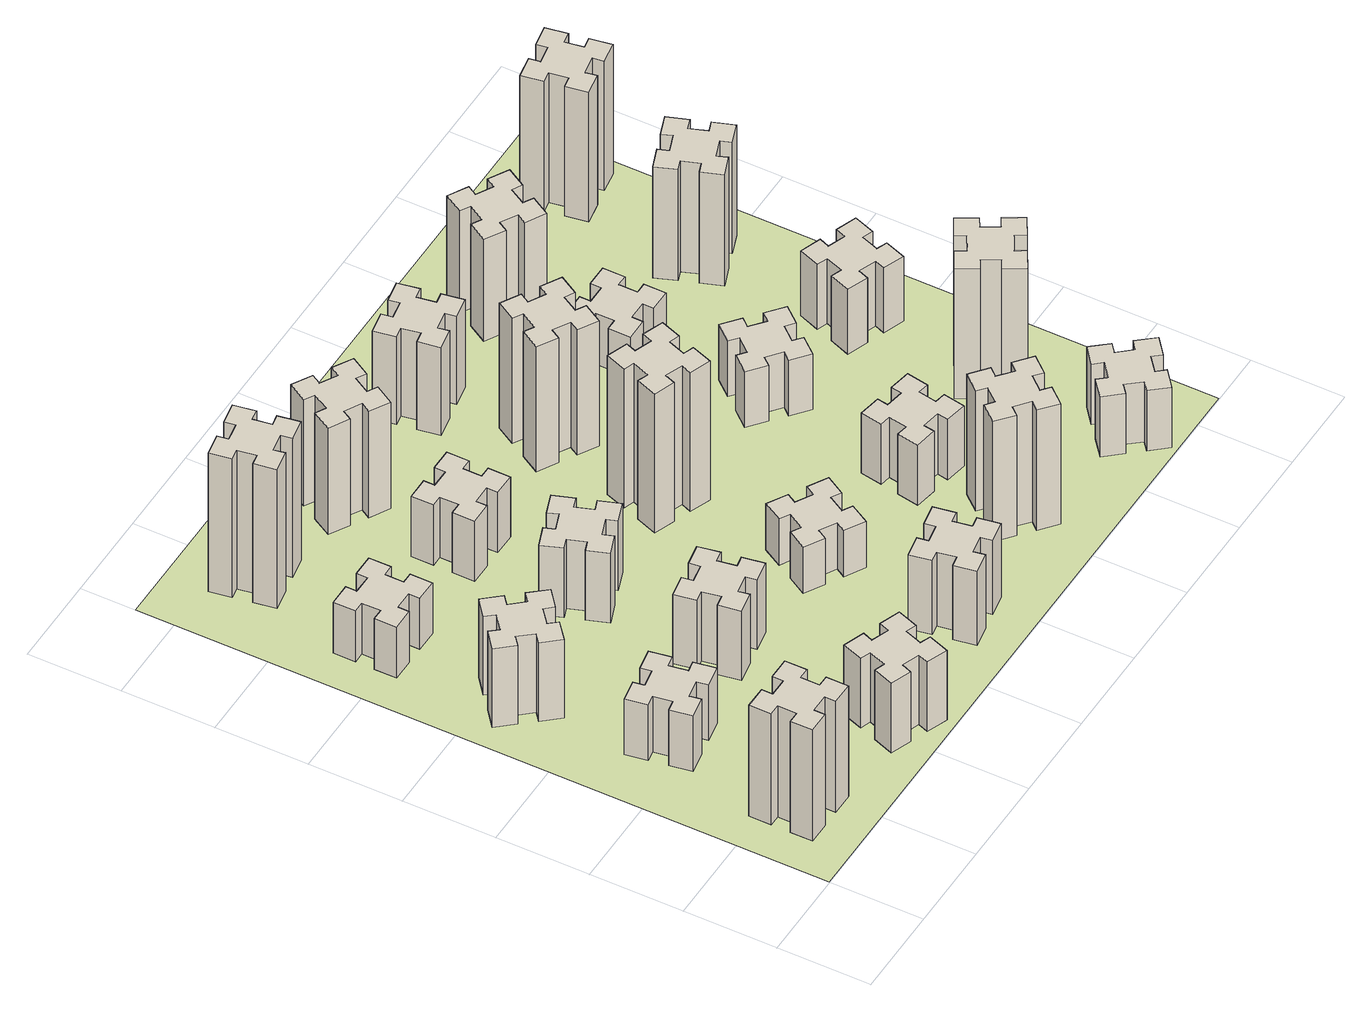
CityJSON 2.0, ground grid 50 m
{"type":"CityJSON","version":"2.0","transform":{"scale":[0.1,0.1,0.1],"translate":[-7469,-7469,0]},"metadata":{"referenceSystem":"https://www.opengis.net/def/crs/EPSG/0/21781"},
"CityObjects":{
"building1":{"type":"Building","attributes":{"class":"1000","function":"1000","usage":"1000","yearOfConstruction":2016,"roofType":"1000","measuredHeight":72,"storeysAboveGround":30,"storeysBelowGround":0},"geometry":[{"type":"Solid","lod":"1","boundaries":[[[[0,1,2,3,4,5,6,7,8,9,10,11,12,13,14,15,16,17,18,19]],[[17,16,20,21]],[[16,15,22,20]],[[15,14,23,22]],[[14,13,24,23]],[[13,12,25,24]],[[12,11,26,25]],[[11,10,27,26]],[[10,9,28,27]],[[9,8,29,28]],[[8,7,30,29]],[[7,6,31,30]],[[6,5,32,31]],[[5,4,33,32]],[[4,3,34,33]],[[3,2,35,34]],[[2,1,36,35]],[[1,0,37,36]],[[0,19,38,37]],[[19,18,39,38]],[[18,17,21,39]],[[24,25,26,27,28,29,30,31,32,33,34,35,36,37,38,39,21,20,22,23]]]]}]},
"building2":{"type":"Building","attributes":{"class":"1000","function":"1000","usage":"1000","yearOfConstruction":2016,"roofType":"1000","measuredHeight":36,"storeysAboveGround":30,"storeysBelowGround":0},"geometry":[{"type":"Solid","lod":"1","boundaries":[[[[40,41,42,43,44,45,46,47,48,49,50,51,52,53,54,55,56,57,58,59]],[[57,56,60,61]],[[56,55,62,60]],[[55,54,63,62]],[[54,53,64,63]],[[53,52,65,64]],[[52,51,66,65]],[[51,50,67,66]],[[50,49,68,67]],[[49,48,69,68]],[[48,47,70,69]],[[47,46,71,70]],[[46,45,72,71]],[[45,44,73,72]],[[44,43,74,73]],[[43,42,75,74]],[[42,41,76,75]],[[41,40,77,76]],[[40,59,78,77]],[[59,58,79,78]],[[58,57,61,79]],[[64,65,66,67,68,69,70,71,72,73,74,75,76,77,78,79,61,60,62,63]]]]}]},
"building3":{"type":"Building","attributes":{"class":"1000","function":"1000","usage":"1000","yearOfConstruction":2016,"roofType":"1000","measuredHeight":51,"storeysAboveGround":30,"storeysBelowGround":0},"geometry":[{"type":"Solid","lod":"1","boundaries":[[[[80,81,82,83,84,85,86,87,88,89,90,91,92,93,94,95,96,97,98,99]],[[97,96,100,101]],[[96,95,102,100]],[[95,94,103,102]],[[94,93,104,103]],[[93,92,105,104]],[[92,91,106,105]],[[91,90,107,106]],[[90,89,108,107]],[[89,88,109,108]],[[88,87,110,109]],[[87,86,111,110]],[[86,85,112,111]],[[85,84,113,112]],[[84,83,114,113]],[[83,82,115,114]],[[82,81,116,115]],[[81,80,117,116]],[[80,99,118,117]],[[99,98,119,118]],[[98,97,101,119]],[[104,105,106,107,108,109,110,111,112,113,114,115,116,117,118,119,101,100,102,103]]]]}]},
"building4":{"type":"Building","attributes":{"class":"1000","function":"1000","usage":"1000","yearOfConstruction":2016,"roofType":"1000","measuredHeight":33,"storeysAboveGround":30,"storeysBelowGround":0},"geometry":[{"type":"Solid","lod":"1","boundaries":[[[[120,121,122,123,124,125,126,127,128,129,130,131,132,133,134,135,136,137,138,139]],[[137,136,140,141]],[[136,135,142,140]],[[135,134,143,142]],[[134,133,144,143]],[[133,132,145,144]],[[132,131,146,145]],[[131,130,147,146]],[[130,129,148,147]],[[129,128,149,148]],[[128,127,150,149]],[[127,126,151,150]],[[126,125,152,151]],[[125,124,153,152]],[[124,123,154,153]],[[123,122,155,154]],[[122,121,156,155]],[[121,120,157,156]],[[120,139,158,157]],[[139,138,159,158]],[[138,137,141,159]],[[144,145,146,147,148,149,150,151,152,153,154,155,156,157,158,159,141,140,142,143]]]]}]},
"building5":{"type":"Building","attributes":{"class":"1000","function":"1000","usage":"1000","yearOfConstruction":2016,"roofType":"1000","measuredHeight":45,"storeysAboveGround":30,"storeysBelowGround":0},"geometry":[{"type":"Solid","lod":"1","boundaries":[[[[160,161,162,163,164,165,166,167,168,169,170,171,172,173,174,175,176,177,178,179]],[[177,176,180,181]],[[176,175,182,180]],[[175,174,183,182]],[[174,173,184,183]],[[173,172,185,184]],[[172,171,186,185]],[[171,170,187,186]],[[170,169,188,187]],[[169,168,189,188]],[[168,167,190,189]],[[167,166,191,190]],[[166,165,192,191]],[[165,164,193,192]],[[164,163,194,193]],[[163,162,195,194]],[[162,161,196,195]],[[161,160,197,196]],[[160,179,198,197]],[[179,178,199,198]],[[178,177,181,199]],[[184,185,186,187,188,189,190,191,192,193,194,195,196,197,198,199,181,180,182,183]]]]}]},
"building6":{"type":"Building","attributes":{"class":"1000","function":"1000","usage":"1000","yearOfConstruction":2016,"roofType":"1000","measuredHeight":90,"storeysAboveGround":30,"storeysBelowGround":0},"geometry":[{"type":"Solid","lod":"1","boundaries":[[[[200,201,202,203,204,205,206,207,208,209,210,211,212,213,214,215,216,217,218,219]],[[217,216,220,221]],[[216,215,222,220]],[[215,214,223,222]],[[214,213,224,223]],[[213,212,225,224]],[[212,211,226,225]],[[211,210,227,226]],[[210,209,228,227]],[[209,208,229,228]],[[208,207,230,229]],[[207,206,231,230]],[[206,205,232,231]],[[205,204,233,232]],[[204,203,234,233]],[[203,202,235,234]],[[202,201,236,235]],[[201,200,237,236]],[[200,219,238,237]],[[219,218,239,238]],[[218,217,221,239]],[[224,225,226,227,228,229,230,231,232,233,234,235,236,237,238,239,221,220,222,223]]]]}]},
"building7":{"type":"Building","attributes":{"class":"1000","function":"1000","usage":"1000","yearOfConstruction":2016,"roofType":"1000","measuredHeight":45,"storeysAboveGround":30,"storeysBelowGround":0},"geometry":[{"type":"Solid","lod":"1","boundaries":[[[[240,241,242,243,244,245,246,247,248,249,250,251,252,253,254,255,256,257,258,259]],[[257,256,260,261]],[[256,255,262,260]],[[255,254,263,262]],[[254,253,264,263]],[[253,252,265,264]],[[252,251,266,265]],[[251,250,267,266]],[[250,249,268,267]],[[249,248,269,268]],[[248,247,270,269]],[[247,246,271,270]],[[246,245,272,271]],[[245,244,273,272]],[[244,243,274,273]],[[243,242,275,274]],[[242,241,276,275]],[[241,240,277,276]],[[240,259,278,277]],[[259,258,279,278]],[[258,257,261,279]],[[264,265,266,267,268,269,270,271,272,273,274,275,276,277,278,279,261,260,262,263]]]]}]},
"building8":{"type":"Building","attributes":{"class":"1000","function":"1000","usage":"1000","yearOfConstruction":2016,"roofType":"1000","measuredHeight":45,"storeysAboveGround":30,"storeysBelowGround":0},"geometry":[{"type":"Solid","lod":"1","boundaries":[[[[280,281,282,283,284,285,286,287,288,289,290,291,292,293,294,295,296,297,298,299]],[[297,296,300,301]],[[296,295,302,300]],[[295,294,303,302]],[[294,293,304,303]],[[293,292,305,304]],[[292,291,306,305]],[[291,290,307,306]],[[290,289,308,307]],[[289,288,309,308]],[[288,287,310,309]],[[287,286,311,310]],[[286,285,312,311]],[[285,284,313,312]],[[284,283,314,313]],[[283,282,315,314]],[[282,281,316,315]],[[281,280,317,316]],[[280,299,318,317]],[[299,298,319,318]],[[298,297,301,319]],[[304,305,306,307,308,309,310,311,312,313,314,315,316,317,318,319,301,300,302,303]]]]}]},
"building9":{"type":"Building","attributes":{"class":"1000","function":"1000","usage":"1000","yearOfConstruction":2016,"roofType":"1000","measuredHeight":39,"storeysAboveGround":30,"storeysBelowGround":0},"geometry":[{"type":"Solid","lod":"1","boundaries":[[[[320,321,322,323,324,325,326,327,328,329,330,331,332,333,334,335,336,337,338,339]],[[337,336,340,341]],[[336,335,342,340]],[[335,334,343,342]],[[334,333,344,343]],[[333,332,345,344]],[[332,331,346,345]],[[331,330,347,346]],[[330,329,348,347]],[[329,328,349,348]],[[328,327,350,349]],[[327,326,351,350]],[[326,325,352,351]],[[325,324,353,352]],[[324,323,354,353]],[[323,322,355,354]],[[322,321,356,355]],[[321,320,357,356]],[[320,339,358,357]],[[339,338,359,358]],[[338,337,341,359]],[[344,345,346,347,348,349,350,351,352,353,354,355,356,357,358,359,341,340,342,343]]]]}]},
"building10":{"type":"Building","attributes":{"class":"1000","function":"1000","usage":"1000","yearOfConstruction":2016,"roofType":"1000","measuredHeight":48,"storeysAboveGround":30,"storeysBelowGround":0},"geometry":[{"type":"Solid","lod":"1","boundaries":[[[[360,361,362,363,364,365,366,367,368,369,370,371,372,373,374,375,376,377,378,379]],[[377,376,380,381]],[[376,375,382,380]],[[375,374,383,382]],[[374,373,384,383]],[[373,372,385,384]],[[372,371,386,385]],[[371,370,387,386]],[[370,369,388,387]],[[369,368,389,388]],[[368,367,390,389]],[[367,366,391,390]],[[366,365,392,391]],[[365,364,393,392]],[[364,363,394,393]],[[363,362,395,394]],[[362,361,396,395]],[[361,360,397,396]],[[360,379,398,397]],[[379,378,399,398]],[[378,377,381,399]],[[384,385,386,387,388,389,390,391,392,393,394,395,396,397,398,399,381,380,382,383]]]]}]},
"building11":{"type":"Building","attributes":{"class":"1000","function":"1000","usage":"1000","yearOfConstruction":2016,"roofType":"1000","measuredHeight":69,"storeysAboveGround":30,"storeysBelowGround":0},"geometry":[{"type":"Solid","lod":"1","boundaries":[[[[400,401,402,403,404,405,406,407,408,409,410,411,412,413,414,415,416,417,418,419]],[[417,416,420,421]],[[416,415,422,420]],[[415,414,423,422]],[[414,413,424,423]],[[413,412,425,424]],[[412,411,426,425]],[[411,410,427,426]],[[410,409,428,427]],[[409,408,429,428]],[[408,407,430,429]],[[407,406,431,430]],[[406,405,432,431]],[[405,404,433,432]],[[404,403,434,433]],[[403,402,435,434]],[[402,401,436,435]],[[401,400,437,436]],[[400,419,438,437]],[[419,418,439,438]],[[418,417,421,439]],[[424,425,426,427,428,429,430,431,432,433,434,435,436,437,438,439,421,420,422,423]]]]}]},
"building12":{"type":"Building","attributes":{"class":"1000","function":"1000","usage":"1000","yearOfConstruction":2016,"roofType":"1000","measuredHeight":30,"storeysAboveGround":30,"storeysBelowGround":0},"geometry":[{"type":"Solid","lod":"1","boundaries":[[[[440,441,442,443,444,445,446,447,448,449,450,451,452,453,454,455,456,457,458,459]],[[457,456,460,461]],[[456,455,462,460]],[[455,454,463,462]],[[454,453,464,463]],[[453,452,465,464]],[[452,451,466,465]],[[451,450,467,466]],[[450,449,468,467]],[[449,448,469,468]],[[448,447,470,469]],[[447,446,471,470]],[[446,445,472,471]],[[445,444,473,472]],[[444,443,474,473]],[[443,442,475,474]],[[442,441,476,475]],[[441,440,477,476]],[[440,459,478,477]],[[459,458,479,478]],[[458,457,461,479]],[[464,465,466,467,468,469,470,471,472,473,474,475,476,477,478,479,461,460,462,463]]]]}]},
"building13":{"type":"Building","attributes":{"class":"1000","function":"1000","usage":"1000","yearOfConstruction":2016,"roofType":"1000","measuredHeight":90,"storeysAboveGround":30,"storeysBelowGround":0},"geometry":[{"type":"Solid","lod":"1","boundaries":[[[[480,481,482,483,484,485,486,487,488,489,490,491,492,493,494,495,496,497,498,499]],[[497,496,500,501]],[[496,495,502,500]],[[495,494,503,502]],[[494,493,504,503]],[[493,492,505,504]],[[492,491,506,505]],[[491,490,507,506]],[[490,489,508,507]],[[489,488,509,508]],[[488,487,510,509]],[[487,486,511,510]],[[486,485,512,511]],[[485,484,513,512]],[[484,483,514,513]],[[483,482,515,514]],[[482,481,516,515]],[[481,480,517,516]],[[480,499,518,517]],[[499,498,519,518]],[[498,497,501,519]],[[504,505,506,507,508,509,510,511,512,513,514,515,516,517,518,519,501,500,502,503]]]]}]},
"building14":{"type":"Building","attributes":{"class":"1000","function":"1000","usage":"1000","yearOfConstruction":2016,"roofType":"1000","measuredHeight":81,"storeysAboveGround":30,"storeysBelowGround":0},"geometry":[{"type":"Solid","lod":"1","boundaries":[[[[520,521,522,523,524,525,526,527,528,529,530,531,532,533,534,535,536,537,538,539]],[[537,536,540,541]],[[536,535,542,540]],[[535,534,543,542]],[[534,533,544,543]],[[533,532,545,544]],[[532,531,546,545]],[[531,530,547,546]],[[530,529,548,547]],[[529,528,549,548]],[[528,527,550,549]],[[527,526,551,550]],[[526,525,552,551]],[[525,524,553,552]],[[524,523,554,553]],[[523,522,555,554]],[[522,521,556,555]],[[521,520,557,556]],[[520,539,558,557]],[[539,538,559,558]],[[538,537,541,559]],[[544,545,546,547,548,549,550,551,552,553,554,555,556,557,558,559,541,540,542,543]]]]}]},
"building15":{"type":"Building","attributes":{"class":"1000","function":"1000","usage":"1000","yearOfConstruction":2016,"roofType":"1000","measuredHeight":78,"storeysAboveGround":30,"storeysBelowGround":0},"geometry":[{"type":"Solid","lod":"1","boundaries":[[[[560,561,562,563,564,565,566,567,568,569,570,571,572,573,574,575,576,577,578,579]],[[577,576,580,581]],[[576,575,582,580]],[[575,574,583,582]],[[574,573,584,583]],[[573,572,585,584]],[[572,571,586,585]],[[571,570,587,586]],[[570,569,588,587]],[[569,568,589,588]],[[568,567,590,589]],[[567,566,591,590]],[[566,565,592,591]],[[565,564,593,592]],[[564,563,594,593]],[[563,562,595,594]],[[562,561,596,595]],[[561,560,597,596]],[[560,579,598,597]],[[579,578,599,598]],[[578,577,581,599]],[[584,585,586,587,588,589,590,591,592,593,594,595,596,597,598,599,581,580,582,583]]]]}]},
"building16":{"type":"Building","attributes":{"class":"1000","function":"1000","usage":"1000","yearOfConstruction":2016,"roofType":"1000","measuredHeight":57,"storeysAboveGround":30,"storeysBelowGround":0},"geometry":[{"type":"Solid","lod":"1","boundaries":[[[[600,601,602,603,604,605,606,607,608,609,610,611,612,613,614,615,616,617,618,619]],[[617,616,620,621]],[[616,615,622,620]],[[615,614,623,622]],[[614,613,624,623]],[[613,612,625,624]],[[612,611,626,625]],[[611,610,627,626]],[[610,609,628,627]],[[609,608,629,628]],[[608,607,630,629]],[[607,606,631,630]],[[606,605,632,631]],[[605,604,633,632]],[[604,603,634,633]],[[603,602,635,634]],[[602,601,636,635]],[[601,600,637,636]],[[600,619,638,637]],[[619,618,639,638]],[[618,617,621,639]],[[624,625,626,627,628,629,630,631,632,633,634,635,636,637,638,639,621,620,622,623]]]]}]},
"building17":{"type":"Building","attributes":{"class":"1000","function":"1000","usage":"1000","yearOfConstruction":2016,"roofType":"1000","measuredHeight":39,"storeysAboveGround":30,"storeysBelowGround":0},"geometry":[{"type":"Solid","lod":"1","boundaries":[[[[640,641,642,643,644,645,646,647,648,649,650,651,652,653,654,655,656,657,658,659]],[[657,656,660,661]],[[656,655,662,660]],[[655,654,663,662]],[[654,653,664,663]],[[653,652,665,664]],[[652,651,666,665]],[[651,650,667,666]],[[650,649,668,667]],[[649,648,669,668]],[[648,647,670,669]],[[647,646,671,670]],[[646,645,672,671]],[[645,644,673,672]],[[644,643,674,673]],[[643,642,675,674]],[[642,641,676,675]],[[641,640,677,676]],[[640,659,678,677]],[[659,658,679,678]],[[658,657,661,679]],[[664,665,666,667,668,669,670,671,672,673,674,675,676,677,678,679,661,660,662,663]]]]}]},
"building18":{"type":"Building","attributes":{"class":"1000","function":"1000","usage":"1000","yearOfConstruction":2016,"roofType":"1000","measuredHeight":36,"storeysAboveGround":30,"storeysBelowGround":0},"geometry":[{"type":"Solid","lod":"1","boundaries":[[[[680,681,682,683,684,685,686,687,688,689,690,691,692,693,694,695,696,697,698,699]],[[697,696,700,701]],[[696,695,702,700]],[[695,694,703,702]],[[694,693,704,703]],[[693,692,705,704]],[[692,691,706,705]],[[691,690,707,706]],[[690,689,708,707]],[[689,688,709,708]],[[688,687,710,709]],[[687,686,711,710]],[[686,685,712,711]],[[685,684,713,712]],[[684,683,714,713]],[[683,682,715,714]],[[682,681,716,715]],[[681,680,717,716]],[[680,699,718,717]],[[699,698,719,718]],[[698,697,701,719]],[[704,705,706,707,708,709,710,711,712,713,714,715,716,717,718,719,701,700,702,703]]]]}]},
"building19":{"type":"Building","attributes":{"class":"1000","function":"1000","usage":"1000","yearOfConstruction":2016,"roofType":"1000","measuredHeight":33,"storeysAboveGround":30,"storeysBelowGround":0},"geometry":[{"type":"Solid","lod":"1","boundaries":[[[[720,721,722,723,724,725,726,727,728,729,730,731,732,733,734,735,736,737,738,739]],[[737,736,740,741]],[[736,735,742,740]],[[735,734,743,742]],[[734,733,744,743]],[[733,732,745,744]],[[732,731,746,745]],[[731,730,747,746]],[[730,729,748,747]],[[729,728,749,748]],[[728,727,750,749]],[[727,726,751,750]],[[726,725,752,751]],[[725,724,753,752]],[[724,723,754,753]],[[723,722,755,754]],[[722,721,756,755]],[[721,720,757,756]],[[720,739,758,757]],[[739,738,759,758]],[[738,737,741,759]],[[744,745,746,747,748,749,750,751,752,753,754,755,756,757,758,759,741,740,742,743]]]]}]},
"building20":{"type":"Building","attributes":{"class":"1000","function":"1000","usage":"1000","yearOfConstruction":2016,"roofType":"1000","measuredHeight":39,"storeysAboveGround":30,"storeysBelowGround":0},"geometry":[{"type":"Solid","lod":"1","boundaries":[[[[760,761,762,763,764,765,766,767,768,769,770,771,772,773,774,775,776,777,778,779]],[[777,776,780,781]],[[776,775,782,780]],[[775,774,783,782]],[[774,773,784,783]],[[773,772,785,784]],[[772,771,786,785]],[[771,770,787,786]],[[770,769,788,787]],[[769,768,789,788]],[[768,767,790,789]],[[767,766,791,790]],[[766,765,792,791]],[[765,764,793,792]],[[764,763,794,793]],[[763,762,795,794]],[[762,761,796,795]],[[761,760,797,796]],[[760,779,798,797]],[[779,778,799,798]],[[778,777,781,799]],[[784,785,786,787,788,789,790,791,792,793,794,795,796,797,798,799,781,780,782,783]]]]}]},
"building21":{"type":"Building","attributes":{"class":"1000","function":"1000","usage":"1000","yearOfConstruction":2016,"roofType":"1000","measuredHeight":66,"storeysAboveGround":30,"storeysBelowGround":0},"geometry":[{"type":"Solid","lod":"1","boundaries":[[[[800,801,802,803,804,805,806,807,808,809,810,811,812,813,814,815,816,817,818,819]],[[817,816,820,821]],[[816,815,822,820]],[[815,814,823,822]],[[814,813,824,823]],[[813,812,825,824]],[[812,811,826,825]],[[811,810,827,826]],[[810,809,828,827]],[[809,808,829,828]],[[808,807,830,829]],[[807,806,831,830]],[[806,805,832,831]],[[805,804,833,832]],[[804,803,834,833]],[[803,802,835,834]],[[802,801,836,835]],[[801,800,837,836]],[[800,819,838,837]],[[819,818,839,838]],[[818,817,821,839]],[[824,825,826,827,828,829,830,831,832,833,834,835,836,837,838,839,821,820,822,823]]]]}]},
"building22":{"type":"Building","attributes":{"class":"1000","function":"1000","usage":"1000","yearOfConstruction":2016,"roofType":"1000","measuredHeight":84,"storeysAboveGround":30,"storeysBelowGround":0},"geometry":[{"type":"Solid","lod":"1","boundaries":[[[[840,841,842,843,844,845,846,847,848,849,850,851,852,853,854,855,856,857,858,859]],[[857,856,860,861]],[[856,855,862,860]],[[855,854,863,862]],[[854,853,864,863]],[[853,852,865,864]],[[852,851,866,865]],[[851,850,867,866]],[[850,849,868,867]],[[849,848,869,868]],[[848,847,870,869]],[[847,846,871,870]],[[846,845,872,871]],[[845,844,873,872]],[[844,843,874,873]],[[843,842,875,874]],[[842,841,876,875]],[[841,840,877,876]],[[840,859,878,877]],[[859,858,879,878]],[[858,857,861,879]],[[864,865,866,867,868,869,870,871,872,873,874,875,876,877,878,879,861,860,862,863]]]]}]},
"building23":{"type":"Building","attributes":{"class":"1000","function":"1000","usage":"1000","yearOfConstruction":2016,"roofType":"1000","measuredHeight":42,"storeysAboveGround":30,"storeysBelowGround":0},"geometry":[{"type":"Solid","lod":"1","boundaries":[[[[880,881,882,883,884,885,886,887,888,889,890,891,892,893,894,895,896,897,898,899]],[[897,896,900,901]],[[896,895,902,900]],[[895,894,903,902]],[[894,893,904,903]],[[893,892,905,904]],[[892,891,906,905]],[[891,890,907,906]],[[890,889,908,907]],[[889,888,909,908]],[[888,887,910,909]],[[887,886,911,910]],[[886,885,912,911]],[[885,884,913,912]],[[884,883,914,913]],[[883,882,915,914]],[[882,881,916,915]],[[881,880,917,916]],[[880,899,918,917]],[[899,898,919,918]],[[898,897,901,919]],[[904,905,906,907,908,909,910,911,912,913,914,915,916,917,918,919,901,900,902,903]]]]}]},
"building24":{"type":"Building","attributes":{"class":"1000","function":"1000","usage":"1000","yearOfConstruction":2016,"roofType":"1000","measuredHeight":72,"storeysAboveGround":30,"storeysBelowGround":0},"geometry":[{"type":"Solid","lod":"1","boundaries":[[[[920,921,922,923,924,925,926,927,928,929,930,931,932,933,934,935,936,937,938,939]],[[937,936,940,941]],[[936,935,942,940]],[[935,934,943,942]],[[934,933,944,943]],[[933,932,945,944]],[[932,931,946,945]],[[931,930,947,946]],[[930,929,948,947]],[[929,928,949,948]],[[928,927,950,949]],[[927,926,951,950]],[[926,925,952,951]],[[925,924,953,952]],[[924,923,954,953]],[[923,922,955,954]],[[922,921,956,955]],[[921,920,957,956]],[[920,939,958,957]],[[939,938,959,958]],[[938,937,941,959]],[[944,945,946,947,948,949,950,951,952,953,954,955,956,957,958,959,941,940,942,943]]]]}]},
"building25":{"type":"Building","attributes":{"class":"1000","function":"1000","usage":"1000","yearOfConstruction":2016,"roofType":"1000","measuredHeight":84,"storeysAboveGround":30,"storeysBelowGround":0},"geometry":[{"type":"Solid","lod":"1","boundaries":[[[[960,961,962,963,964,965,966,967,968,969,970,971,972,973,974,975,976,977,978,979]],[[977,976,980,981]],[[976,975,982,980]],[[975,974,983,982]],[[974,973,984,983]],[[973,972,985,984]],[[972,971,986,985]],[[971,970,987,986]],[[970,969,988,987]],[[969,968,989,988]],[[968,967,990,989]],[[967,966,991,990]],[[966,965,992,991]],[[965,964,993,992]],[[964,963,994,993]],[[963,962,995,994]],[[962,961,996,995]],[[961,960,997,996]],[[960,979,998,997]],[[979,978,999,998]],[[978,977,981,999]],[[984,985,986,987,988,989,990,991,992,993,994,995,996,997,998,999,981,980,982,983]]]]}]},
"landuse1":{"type":"LandUse","attributes":{"name":"plot1","function":"1010"},"geometry":[{"type":"MultiSurface","lod":"1","boundaries":[[[1000,1001,1002,1003]]]}]}
},
"vertices":[
[325,265,0],[425,265,0],[425,205,0],[545,205,0],[545,325,0],[485,325,0],[485,425,0],[545,425,0],[545,545,0],[425,545,0],[425,485,0],[325,485,0],[325,545,0],[205,545,0],[205,425,0],[265,425,0],[265,325,0],[205,325,0],[205,205,0],[325,205,0],[265,325,720],[205,325,720],[265,425,720],[205,425,720],[205,545,720],[325,545,720],[325,485,720],[425,485,720],[425,545,720],[545,545,720],[545,425,720],[485,425,720],[485,325,720],[545,325,720],[545,205,720],[425,205,720],[425,265,720],[325,265,720],[325,205,720],[205,205,720],
[445,998,0],[544,1016,0],[554,957,0],[672,977,0],[651,1096,0],[592,1085,0],[575,1184,0],[634,1194,0],[613,1312,0],[495,1291,0],[505,1232,0],[407,1215,0],[397,1274,0],[278,1253,0],[299,1135,0],[358,1145,0],[376,1047,0],[317,1037,0],[337,918,0],[456,939,0],[376,1047,360],[317,1037,360],[358,1145,360],[299,1135,360],[278,1253,360],[397,1274,360],[407,1215,360],[505,1232,360],[495,1291,360],[613,1312,360],[634,1194,360],[575,1184,360],[592,1085,360],[651,1096,360],[672,977,360],[554,957,360],[544,1016,360],[445,998,360],[456,939,360],[337,918,360],
[492,1888,0],[427,1964,0],[473,2003,0],[396,2095,0],[304,2018,0],[343,1972,0],[266,1907,0],[228,1953,0],[136,1876,0],[213,1784,0],[259,1823,0],[323,1746,0],[277,1708,0],[354,1616,0],[446,1693,0],[408,1739,0],[484,1803,0],[523,1757,0],[615,1834,0],[538,1926,0],[484,1803,510],[523,1757,510],[408,1739,510],[446,1693,510],[354,1616,510],[277,1708,510],[323,1746,510],[259,1823,510],[213,1784,510],[136,1876,510],[228,1953,510],[266,1907,510],[343,1972,510],[304,2018,510],[396,2095,510],[473,2003,510],[427,1964,510],[492,1888,510],[538,1926,510],[615,1834,510],
[485,2545,0],[485,2645,0],[545,2645,0],[545,2765,0],[425,2765,0],[425,2705,0],[325,2705,0],[325,2765,0],[205,2765,0],[205,2645,0],[265,2645,0],[265,2545,0],[205,2545,0],[205,2425,0],[325,2425,0],[325,2485,0],[425,2485,0],[425,2425,0],[545,2425,0],[545,2545,0],[425,2485,330],[425,2425,330],[325,2485,330],[325,2425,330],[205,2425,330],[205,2545,330],[265,2545,330],[265,2645,330],[205,2645,330],[205,2765,330],[325,2765,330],[325,2705,330],[425,2705,330],[425,2765,330],[545,2765,330],[545,2645,330],[485,2645,330],[485,2545,330],[545,2545,330],[545,2425,330],
[1200,362,0],[1106,396,0],[1127,452,0],[1014,493,0],[973,380,0],[1029,360,0],[995,266,0],[939,287,0],[897,174,0],[1010,133,0],[1031,189,0],[1125,155,0],[1104,99,0],[1217,57,0],[1258,170,0],[1202,191,0],[1236,285,0],[1292,264,0],[1333,377,0],[1220,418,0],[1236,285,450],[1292,264,450],[1202,191,450],[1258,170,450],[1217,57,450],[1104,99,450],[1125,155,450],[1031,189,450],[1010,133,450],[897,174,450],[939,287,450],[995,266,450],[1029,360,450],[973,380,450],[1014,493,450],[1127,452,450],[1106,396,450],[1200,362,450],[1220,418,450],[1333,377,450],
[592,3305,0],[575,3404,0],[634,3414,0],[613,3532,0],[495,3511,0],[505,3452,0],[407,3435,0],[397,3494,0],[278,3473,0],[299,3355,0],[358,3365,0],[376,3267,0],[317,3257,0],[337,3138,0],[456,3159,0],[445,3218,0],[544,3236,0],[554,3177,0],[672,3197,0],[651,3316,0],[544,3236,900],[554,3177,900],[445,3218,900],[456,3159,900],[337,3138,900],[317,3257,900],[376,3267,900],[358,3365,900],[299,3355,900],[278,3473,900],[397,3494,900],[407,3435,900],[505,3452,900],[495,3511,900],[613,3532,900],[634,3414,900],[575,3404,900],[592,3305,900],[651,3316,900],[672,3197,900],
[1232,1185,0],[1215,1284,0],[1274,1294,0],[1253,1412,0],[1135,1391,0],[1145,1332,0],[1047,1315,0],[1037,1374,0],[918,1353,0],[939,1235,0],[998,1245,0],[1016,1147,0],[957,1137,0],[977,1018,0],[1096,1039,0],[1085,1098,0],[1184,1116,0],[1194,1057,0],[1312,1077,0],[1291,1196,0],[1184,1116,450],[1194,1057,450],[1085,1098,450],[1096,1039,450],[977,1018,450],[957,1137,450],[1016,1147,450],[998,1245,450],[939,1235,450],[918,1353,450],[1037,1374,450],[1047,1315,450],[1145,1332,450],[1135,1391,450],[1253,1412,450],[1274,1294,450],[1215,1284,450],[1232,1185,450],[1291,1196,450],[1312,1077,450],
[995,1965,0],[1029,1871,0],[973,1850,0],[1014,1737,0],[1127,1779,0],[1106,1835,0],[1200,1869,0],[1220,1813,0],[1333,1854,0],[1292,1967,0],[1236,1946,0],[1202,2040,0],[1258,2060,0],[1217,2173,0],[1104,2132,0],[1125,2076,0],[1031,2042,0],[1010,2098,0],[897,2057,0],[939,1944,0],[1031,2042,450],[1010,2098,450],[1125,2076,450],[1104,2132,450],[1217,2173,450],[1258,2060,450],[1202,2040,450],[1236,1946,450],[1292,1967,450],[1333,1854,450],[1220,1813,450],[1200,1869,450],[1106,1835,450],[1127,1779,450],[1014,1737,450],[973,1850,450],[1029,1871,450],[995,1965,450],[939,1944,450],[897,2057,450],
[1005,2645,0],[1005,2545,0],[945,2545,0],[945,2425,0],[1065,2425,0],[1065,2485,0],[1165,2485,0],[1165,2425,0],[1285,2425,0],[1285,2545,0],[1225,2545,0],[1225,2645,0],[1285,2645,0],[1285,2765,0],[1165,2765,0],[1165,2705,0],[1065,2705,0],[1065,2765,0],[945,2765,0],[945,2645,0],[1065,2705,390],[1065,2765,390],[1165,2705,390],[1165,2765,390],[1285,2765,390],[1285,2645,390],[1225,2645,390],[1225,2545,390],[1285,2545,390],[1285,2425,390],[1165,2425,390],[1165,2485,390],[1065,2485,390],[1065,2425,390],[945,2425,390],[945,2545,390],[1005,2545,390],[1005,2645,390],[945,2645,390],[945,2765,390],
[1738,405,0],[1756,307,0],[1697,297,0],[1717,178,0],[1836,199,0],[1825,258,0],[1924,276,0],[1934,217,0],[2052,237,0],[2031,356,0],[1972,345,0],[1955,444,0],[2014,454,0],[1993,572,0],[1875,551,0],[1885,492,0],[1787,475,0],[1777,534,0],[1658,513,0],[1679,395,0],[1787,475,480],[1777,534,480],[1885,492,480],[1875,551,480],[1993,572,480],[2014,454,480],[1955,444,480],[1972,345,480],[2031,356,480],[2052,237,480],[1934,217,480],[1924,276,480],[1825,258,480],[1836,199,480],[1717,178,480],[1697,297,480],[1756,307,480],[1738,405,480],[1679,395,480],[1658,513,480],
[1186,3137,0],[1236,3224,0],[1288,3194,0],[1348,3298,0],[1244,3358,0],[1214,3306,0],[1127,3356,0],[1157,3408,0],[1053,3468,0],[993,3364,0],[1045,3334,0],[995,3247,0],[943,3277,0],[883,3173,0],[987,3113,0],[1017,3165,0],[1104,3115,0],[1074,3063,0],[1178,3003,0],[1238,3107,0],[1104,3115,690],[1074,3063,690],[1017,3165,690],[987,3113,690],[883,3173,690],[943,3277,690],[995,3247,690],[1045,3334,690],[993,3364,690],[1053,3468,690],[1157,3408,690],[1127,3356,690],[1214,3306,690],[1244,3358,690],[1348,3298,690],[1288,3194,690],[1236,3224,690],[1186,3137,690],[1238,3107,690],[1178,3003,690],
[1757,1045,0],[1844,995,0],[1814,943,0],[1918,883,0],[1978,987,0],[1926,1017,0],[1976,1104,0],[2028,1074,0],[2088,1178,0],[1984,1238,0],[1954,1186,0],[1867,1236,0],[1897,1288,0],[1793,1348,0],[1733,1244,0],[1785,1214,0],[1735,1127,0],[1683,1157,0],[1623,1053,0],[1727,993,0],[1735,1127,300],[1683,1157,300],[1785,1214,300],[1733,1244,300],[1793,1348,300],[1897,1288,300],[1867,1236,300],[1954,1186,300],[1984,1238,300],[2088,1178,300],[2028,1074,300],[1976,1104,300],[1926,1017,300],[1978,987,300],[1918,883,300],[1814,943,300],[1844,995,300],[1757,1045,300],[1727,993,300],[1623,1053,300],
[1940,2042,0],[1846,2076,0],[1867,2132,0],[1754,2173,0],[1713,2060,0],[1769,2040,0],[1735,1946,0],[1679,1967,0],[1637,1854,0],[1750,1813,0],[1771,1869,0],[1865,1835,0],[1844,1779,0],[1957,1737,0],[1998,1850,0],[1942,1871,0],[1976,1965,0],[2032,1944,0],[2073,2057,0],[1960,2098,0],[1976,1965,900],[2032,1944,900],[1942,1871,900],[1998,1850,900],[1957,1737,900],[1844,1779,900],[1865,1835,900],[1771,1869,900],[1750,1813,900],[1637,1854,900],[1679,1967,900],[1735,1946,900],[1769,2040,900],[1713,2060,900],[1754,2173,900],[1867,2132,900],[1846,2076,900],[1940,2042,900],[1960,2098,900],[2073,2057,900],
[2054,2666,0],[1967,2716,0],[1997,2768,0],[1893,2828,0],[1833,2724,0],[1885,2694,0],[1835,2607,0],[1783,2637,0],[1723,2533,0],[1827,2473,0],[1857,2525,0],[1944,2475,0],[1914,2423,0],[2018,2363,0],[2078,2467,0],[2026,2497,0],[2076,2584,0],[2128,2554,0],[2188,2658,0],[2084,2718,0],[2076,2584,810],[2128,2554,810],[2026,2497,810],[2078,2467,810],[2018,2363,810],[1914,2423,810],[1944,2475,810],[1857,2525,810],[1827,2473,810],[1723,2533,810],[1783,2637,810],[1835,2607,810],[1885,2694,810],[1833,2724,810],[1893,2828,810],[1997,2768,810],[1967,2716,810],[2054,2666,810],[2084,2718,810],[2188,2658,810],
[2704,527,0],[2628,592,0],[2666,638,0],[2574,715,0],[2497,623,0],[2543,584,0],[2479,508,0],[2433,546,0],[2356,454,0],[2448,377,0],[2486,423,0],[2563,359,0],[2524,313,0],[2616,236,0],[2693,328,0],[2647,366,0],[2712,443,0],[2758,404,0],[2835,496,0],[2743,573,0],[2712,443,780],[2758,404,780],[2647,366,780],[2693,328,780],[2616,236,780],[2524,313,780],[2563,359,780],[2486,423,780],[2448,377,780],[2356,454,780],[2433,546,780],[2479,508,780],[2543,584,780],[2497,623,780],[2574,715,780],[2666,638,780],[2628,592,780],[2704,527,780],[2743,573,780],[2835,496,780],
[1738,3265,0],[1756,3167,0],[1697,3157,0],[1717,3038,0],[1836,3059,0],[1825,3118,0],[1924,3136,0],[1934,3077,0],[2052,3097,0],[2031,3216,0],[1972,3205,0],[1955,3304,0],[2014,3314,0],[1993,3432,0],[1875,3411,0],[1885,3352,0],[1787,3335,0],[1777,3394,0],[1658,3373,0],[1679,3255,0],[1787,3335,570],[1777,3394,570],[1885,3352,570],[1875,3411,570],[1993,3432,570],[2014,3314,570],[1955,3304,570],[1972,3205,570],[2031,3216,570],[2052,3097,570],[1934,3077,570],[1924,3136,570],[1825,3118,570],[1836,3059,570],[1717,3038,570],[1697,3157,570],[1756,3167,570],[1738,3265,570],[1679,3255,570],[1658,3373,570],
[2496,1084,0],[2478,985,0],[2419,996,0],[2398,877,0],[2517,857,0],[2527,916,0],[2625,898,0],[2615,839,0],[2733,818,0],[2754,937,0],[2695,947,0],[2712,1045,0],[2771,1035,0],[2792,1153,0],[2674,1174,0],[2664,1115,0],[2565,1132,0],[2576,1191,0],[2457,1212,0],[2437,1094,0],[2565,1132,390],[2576,1191,390],[2664,1115,390],[2674,1174,390],[2792,1153,390],[2771,1035,390],[2712,1045,390],[2695,947,390],[2754,937,390],[2733,818,390],[2615,839,390],[2625,898,390],[2527,916,390],[2517,857,390],[2398,877,390],[2419,996,390],[2478,985,390],[2496,1084,390],[2437,1094,390],[2457,1212,390],
[2747,1746,0],[2812,1823,0],[2858,1784,0],[2935,1876,0],[2843,1953,0],[2804,1907,0],[2728,1972,0],[2766,2018,0],[2674,2095,0],[2597,2003,0],[2643,1964,0],[2579,1888,0],[2533,1926,0],[2456,1834,0],[2548,1757,0],[2586,1803,0],[2663,1739,0],[2624,1693,0],[2716,1616,0],[2793,1708,0],[2663,1739,360],[2624,1693,360],[2586,1803,360],[2548,1757,360],[2456,1834,360],[2533,1926,360],[2579,1888,360],[2643,1964,360],[2597,2003,360],[2674,2095,360],[2766,2018,360],[2728,1972,360],[2804,1907,360],[2843,1953,360],[2935,1876,360],[2858,1784,360],[2812,1823,360],[2747,1746,360],[2793,1708,360],[2716,1616,360],
[2545,2485,0],[2645,2485,0],[2645,2425,0],[2765,2425,0],[2765,2545,0],[2705,2545,0],[2705,2645,0],[2765,2645,0],[2765,2765,0],[2645,2765,0],[2645,2705,0],[2545,2705,0],[2545,2765,0],[2425,2765,0],[2425,2645,0],[2485,2645,0],[2485,2545,0],[2425,2545,0],[2425,2425,0],[2545,2425,0],[2485,2545,330],[2425,2545,330],[2485,2645,330],[2425,2645,330],[2425,2765,330],[2545,2765,330],[2545,2705,330],[2645,2705,330],[2645,2765,330],[2765,2765,330],[2765,2645,330],[2705,2645,330],[2705,2545,330],[2765,2545,330],[2765,2425,330],[2645,2425,330],[2645,2485,330],[2545,2485,330],[2545,2425,330],[2425,2425,330],
[3368,159,0],[3444,223,0],[3483,177,0],[3575,254,0],[3498,346,0],[3452,308,0],[3387,384,0],[3433,423,0],[3356,515,0],[3264,438,0],[3303,392,0],[3226,327,0],[3188,373,0],[3096,296,0],[3173,204,0],[3219,243,0],[3283,166,0],[3237,128,0],[3314,36,0],[3406,113,0],[3283,166,390],[3237,128,390],[3219,243,390],[3173,204,390],[3096,296,390],[3188,373,390],[3226,327,390],[3303,392,390],[3264,438,390],[3356,515,390],[3433,423,390],[3387,384,390],[3452,308,390],[3498,346,390],[3575,254,390],[3483,177,390],[3444,223,390],[3368,159,390],[3406,113,390],[3314,36,390],
[2694,3306,0],[2607,3356,0],[2637,3408,0],[2533,3468,0],[2473,3364,0],[2525,3334,0],[2475,3247,0],[2423,3277,0],[2363,3173,0],[2467,3113,0],[2497,3165,0],[2584,3115,0],[2554,3063,0],[2658,3003,0],[2718,3107,0],[2666,3137,0],[2716,3224,0],[2768,3194,0],[2828,3298,0],[2724,3358,0],[2716,3224,660],[2768,3194,660],[2666,3137,660],[2718,3107,660],[2658,3003,660],[2554,3063,660],[2584,3115,660],[2497,3165,660],[2467,3113,660],[2363,3173,660],[2423,3277,660],[2475,3247,660],[2525,3334,660],[2473,3364,660],[2533,3468,660],[2637,3408,660],[2607,3356,660],[2694,3306,660],[2724,3358,660],[2828,3298,660],
[3215,1004,0],[3265,917,0],[3213,887,0],[3273,783,0],[3377,843,0],[3347,895,0],[3434,945,0],[3464,893,0],[3568,953,0],[3508,1057,0],[3456,1027,0],[3406,1114,0],[3458,1144,0],[3398,1248,0],[3294,1188,0],[3324,1136,0],[3237,1086,0],[3207,1138,0],[3103,1078,0],[3163,974,0],[3237,1086,840],[3207,1138,840],[3324,1136,840],[3294,1188,840],[3398,1248,840],[3458,1144,840],[3406,1114,840],[3456,1027,840],[3508,1057,840],[3568,953,840],[3464,893,840],[3434,945,840],[3347,895,840],[3377,843,840],[3273,783,840],[3213,887,840],[3265,917,840],[3215,1004,840],[3163,974,840],[3103,1078,840],
[3420,1842,0],[3326,1876,0],[3347,1932,0],[3234,1973,0],[3193,1860,0],[3249,1840,0],[3215,1746,0],[3159,1767,0],[3117,1654,0],[3230,1613,0],[3251,1669,0],[3345,1635,0],[3324,1579,0],[3437,1537,0],[3478,1650,0],[3422,1671,0],[3456,1765,0],[3512,1744,0],[3553,1857,0],[3440,1898,0],[3456,1765,420],[3512,1744,420],[3422,1671,420],[3478,1650,420],[3437,1537,420],[3324,1579,420],[3345,1635,420],[3251,1669,420],[3230,1613,420],[3117,1654,420],[3159,1767,420],[3215,1746,420],[3249,1840,420],[3193,1860,420],[3234,1973,420],[3347,1932,420],[3326,1876,420],[3420,1842,420],[3440,1898,420],[3553,1857,420],
[3326,2475,0],[3420,2509,0],[3440,2453,0],[3553,2494,0],[3512,2607,0],[3456,2586,0],[3422,2680,0],[3478,2700,0],[3437,2813,0],[3324,2772,0],[3345,2716,0],[3251,2682,0],[3230,2738,0],[3117,2697,0],[3159,2584,0],[3215,2605,0],[3249,2511,0],[3193,2490,0],[3234,2377,0],[3347,2419,0],[3249,2511,720],[3193,2490,720],[3215,2605,720],[3159,2584,720],[3117,2697,720],[3230,2738,720],[3251,2682,720],[3345,2716,720],[3324,2772,720],[3437,2813,720],[3478,2700,720],[3422,2680,720],[3456,2586,720],[3512,2607,720],[3553,2494,720],[3440,2453,720],[3420,2509,720],[3326,2475,720],[3347,2419,720],[3234,2377,720],
[3552,3305,0],[3535,3404,0],[3594,3414,0],[3573,3532,0],[3455,3511,0],[3465,3452,0],[3367,3435,0],[3357,3494,0],[3238,3473,0],[3259,3355,0],[3318,3365,0],[3336,3267,0],[3277,3257,0],[3297,3138,0],[3416,3159,0],[3405,3218,0],[3504,3236,0],[3514,3177,0],[3632,3197,0],[3611,3316,0],[3504,3236,840],[3514,3177,840],[3405,3218,840],[3416,3159,840],[3297,3138,840],[3277,3257,840],[3336,3267,840],[3318,3365,840],[3259,3355,840],[3238,3473,840],[3357,3494,840],[3367,3435,840],[3465,3452,840],[3455,3511,840],[3573,3532,840],[3594,3414,840],[3535,3404,840],[3552,3305,840],[3611,3316,840],[3632,3197,840],
[5,3705,0],[3705,3705,0],[3705,5,0],[5,5,0]
]}
